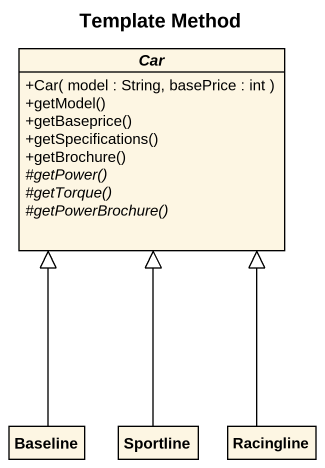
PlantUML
@startuml
title Template Method
hide circle
hide empty members
skinparam classAttributeIconSize 0
abstract class Car {
  +Car( model : String, basePrice : int )
  +getModel()
  +getBaseprice()
  +getSpecifications()
  +getBrochure()
  {abstract} #getPower()
  {abstract} #getTorque()
  {abstract} #getPowerBrochure()
}
class Baseline
class Sportline
class Racingline
Baseline -up-|> Car
Sportline -up-|> Car
Racingline -up-|> Car
@enduml
